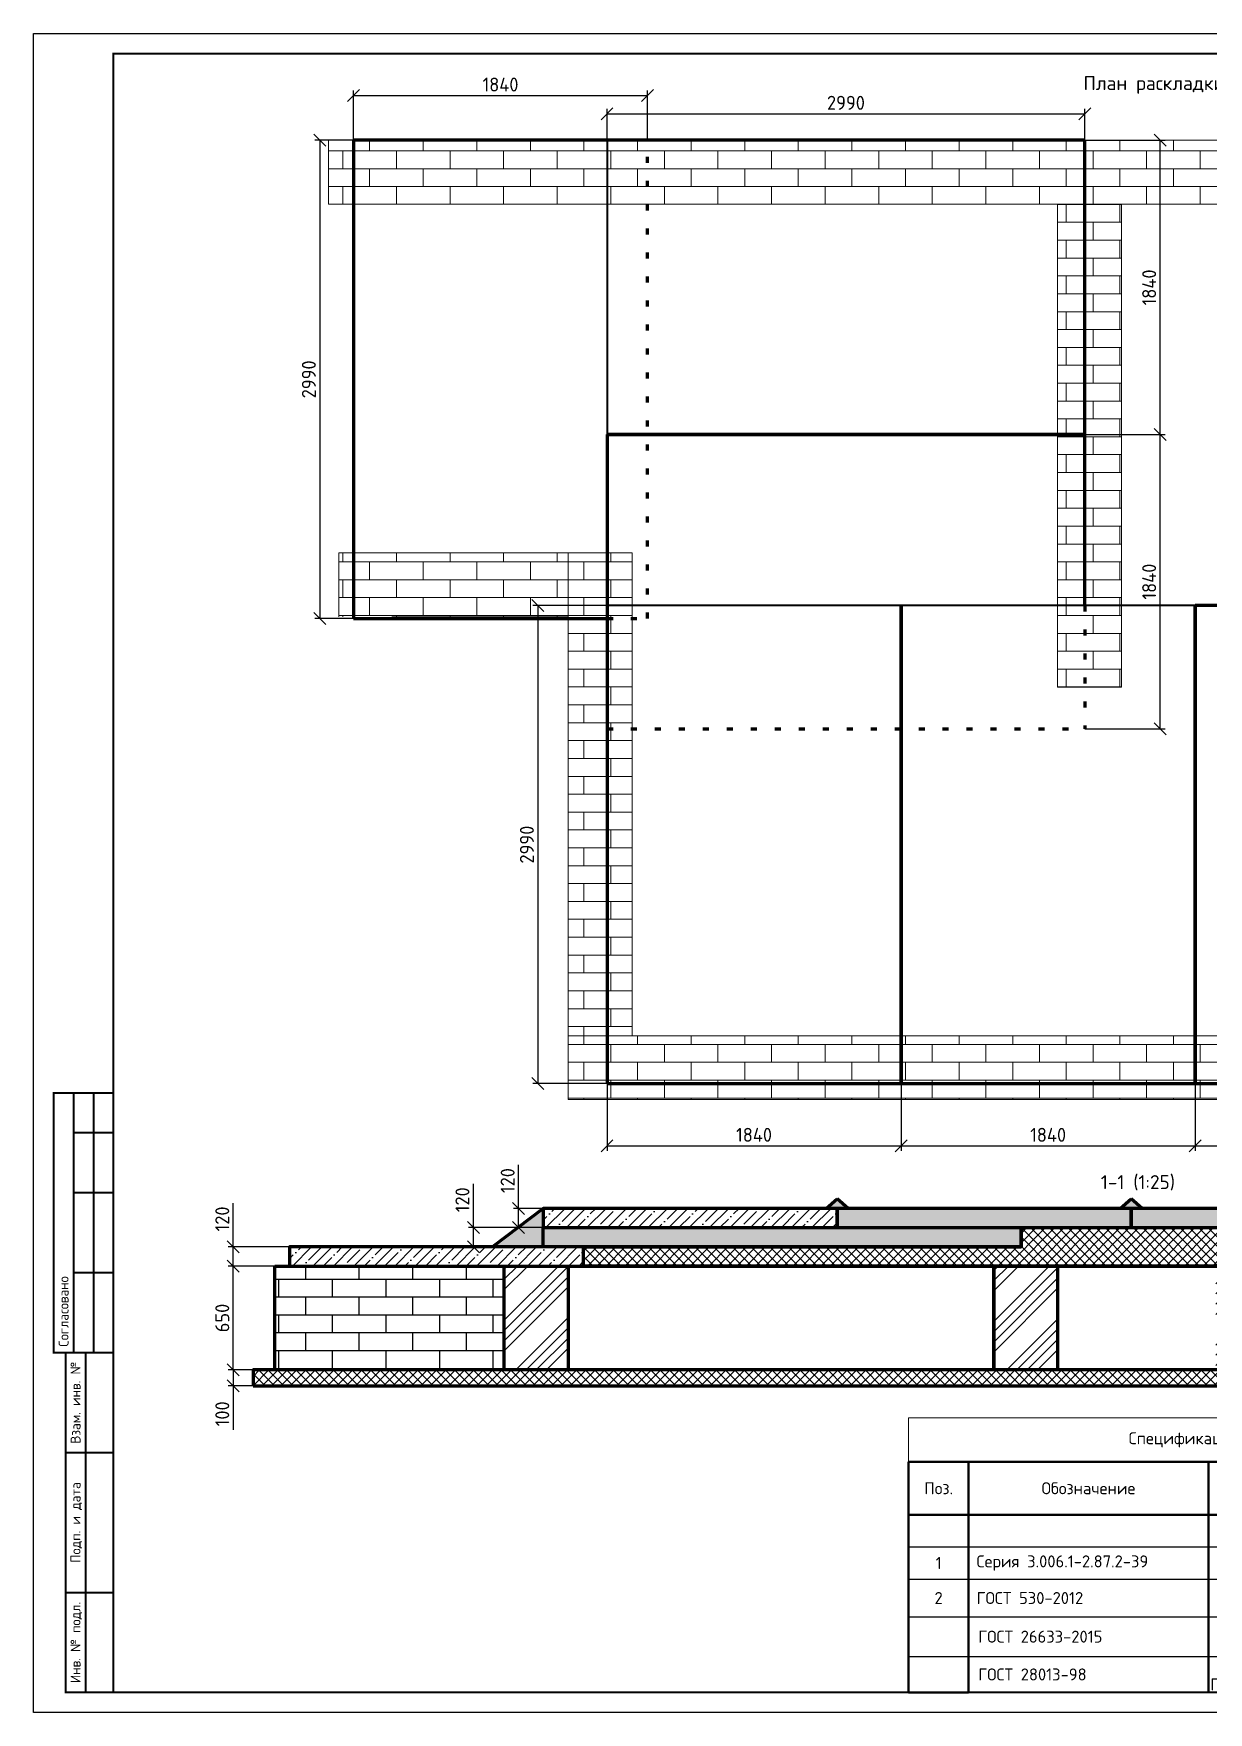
# Model space of a CAD drawing. Header units: millimetres. Extents: x 1601 to 15402, y -324 to 12625.
# Drawn here: x 7875.5 to 8169.5, y 1302.4 to 1722.4 of the extents above; entities that cross this region are included whole.
import ezdxf
from ezdxf.enums import TextEntityAlignment as Align

# ---------------------------------------------------------------- set-up
doc = ezdxf.new("R2010")
doc.units = ezdxf.units.MM
doc.linetypes.add('366_Контур', pattern=[1, 0.25, -0.75])
doc.layers.add('Основной', color=1, linetype='Continuous', lineweight=60)
doc.layers.add('таблица', color=250, linetype='Continuous', lineweight=35)
doc.styles.add('-ISOCPEUR-', font='isocpeur.TTF')
doc.styles.add('GOST', font='GOST Common.ttf')
doc.dimstyles.new('Копия М 1 к 25', dxfattribs={"dimtxt": 3.5, "dimasz": 3, "dimexe": 1.25, "dimexo": 0, "dimgap": 1, "dimtad": 1, "dimdec": 0, "dimlfac": 25, "dimzin": 0, "dimdsep": 46, "dimtxsty": 'GOST', "dimblk": 'OBLIQUE', "dimcen": 5, "dimclrd": 256, "dimclre": 256, "dimclrt": 256, "dimazin": 2, "dimtfac": 1, "dimtdec": 0, "dimtmove": 0, "dimatfit": 3, "dimldrblk": 'NONE', "dimfxl": 1.25, "dimtolj": 1, "dimtzin": 0, "dimlwd": -1, "dimlwe": -1, "dimarcsym": 2})
pattern_1 = [(45, (-15.995, -543.004), (-1.1674333, 1.1674333), []), (135, (-15.995, -543.004), (-1.1674333, -1.1674333), [])]
pattern_2 = [(45, (-15.995, -543.004), (-7.678119, 7.678119), []), (45, (-13.436, -543.004), (-7.678119, 7.678119), []), (45, (-10.876, -543.004), (-7.678119, 7.678119), []), (45, (-8.317, -543.004), (-7.678119, 7.678119), [])]

# ---------------------------------------------------------------- blocks, each defined once
blk = doc.blocks.new('_Oblique')
at = {"color": 0, "linetype": 'ByBlock', "lineweight": -2}
blk.add_line((-0.5, -0.5), (0.5, 0.5), dxfattribs=at)
blk = doc.blocks.new('*D372')
at = {"transparency": 16777216}
for p, q in [((7955.51, 1695.68), (7955.51, 1708.13)), ((7955.51, 1706.88), (8029.11, 1706.88)), ((8029.11, 1695.68), (8029.11, 1708.13))]:
    blk.add_line(p, q, dxfattribs=at)
at = {"layer": 'Defpoints', "color": 0, "transparency": 16777216}
for p in [(8029.11, 1706.88), (7955.51, 1695.68), (8029.11, 1695.68)]:
    blk.add_point(p, dxfattribs=at)
at = {"transparency": 16777216, "xscale": 3, "yscale": 3, "zscale": 3, "rotation": 180}
blk.add_blockref('_Oblique', (7955.51, 1706.88), dxfattribs=at)
at = {"transparency": 16777216, "xscale": 3, "yscale": 3, "zscale": 3}
blk.add_blockref('_Oblique', (8029.11, 1706.88), dxfattribs=at)
at = {"transparency": 16777216, "insert": (7992.31, 1709.63), "char_height": 3.5, "attachment_point": 5, "style": 'GOST'}
blk.add_mtext('\\A1;1840', dxfattribs=at)
blk = doc.blocks.new('_None')
blk = doc.blocks.new('*D374')
at = {"transparency": 16777216}
for p, q in [((8018.96, 1695.68), (8018.96, 1703.57)), ((8018.96, 1702.32), (8138.56, 1702.32)), ((8138.56, 1695.68), (8138.56, 1703.57))]:
    blk.add_line(p, q, dxfattribs=at)
at = {"layer": 'Defpoints', "color": 0, "transparency": 16777216}
for p in [(8138.56, 1702.32), (8018.96, 1695.68), (8138.56, 1695.68)]:
    blk.add_point(p, dxfattribs=at)
at = {"transparency": 16777216, "xscale": 3, "yscale": 3, "zscale": 3, "rotation": 180}
blk.add_blockref('_Oblique', (8018.96, 1702.32), dxfattribs=at)
at = {"transparency": 16777216, "xscale": 3, "yscale": 3, "zscale": 3}
blk.add_blockref('_Oblique', (8138.56, 1702.32), dxfattribs=at)
at = {"transparency": 16777216, "insert": (8078.76, 1705.07), "char_height": 3.5, "attachment_point": 5, "style": 'GOST'}
blk.add_mtext('\\A1;2990', dxfattribs=at)
blk = doc.blocks.new('*D378')
at = {"transparency": 16777216}
for p, q in [((8138.56, 1622.08), (8158.64, 1622.08)), ((8157.39, 1548.48), (8157.39, 1622.08)), ((8138.56, 1548.48), (8158.64, 1548.48))]:
    blk.add_line(p, q, dxfattribs=at)
at = {"layer": 'Defpoints', "color": 0, "transparency": 16777216}
for p in [(8138.56, 1622.08), (8157.39, 1622.08), (8138.56, 1548.48)]:
    blk.add_point(p, dxfattribs=at)
at = {"transparency": 16777216, "xscale": 3, "yscale": 3, "zscale": 3}
for p, rotation in [((8157.39, 1622.08), 90), ((8157.39, 1548.48), 270)]:
    blk.add_blockref('_Oblique', p, dxfattribs=dict(at, rotation=rotation))
at = {"transparency": 16777216, "insert": (8154.64, 1585.28), "char_height": 3.5, "attachment_point": 5, "rotation": 90, "style": 'GOST'}
blk.add_mtext('\\A1;1840', dxfattribs=at)
blk = doc.blocks.new('*D379')
at = {"transparency": 16777216}
for p, q in [((8138.56, 1695.68), (8158.64, 1695.68)), ((8157.39, 1622.08), (8157.39, 1695.68)), ((8151.44, 1622.08), (8158.64, 1622.08))]:
    blk.add_line(p, q, dxfattribs=at)
at = {"layer": 'Defpoints', "color": 0, "transparency": 16777216}
for p in [(8138.56, 1695.68), (8157.39, 1695.68), (8151.44, 1622.08)]:
    blk.add_point(p, dxfattribs=at)
at = {"transparency": 16777216, "xscale": 3, "yscale": 3, "zscale": 3}
for p, rotation in [((8157.39, 1695.68), 90), ((8157.39, 1622.08), 270)]:
    blk.add_blockref('_Oblique', p, dxfattribs=dict(at, rotation=rotation))
at = {"transparency": 16777216, "insert": (8154.64, 1658.88), "char_height": 3.5, "attachment_point": 5, "rotation": 90, "style": 'GOST'}
blk.add_mtext('\\A1;1840', dxfattribs=at)
blk = doc.blocks.new('*D380')
at = {"transparency": 16777216}
for p, q in [((8018.96, 1459.69), (8018.96, 1442.88)), ((8092.56, 1459.69), (8092.56, 1442.88)), ((8018.96, 1444.13), (8092.56, 1444.13))]:
    blk.add_line(p, q, dxfattribs=at)
at = {"layer": 'Defpoints', "color": 0, "transparency": 16777216}
for p in [(8018.96, 1459.69), (8092.56, 1459.69), (8092.56, 1444.13)]:
    blk.add_point(p, dxfattribs=at)
at = {"transparency": 16777216, "xscale": 3, "yscale": 3, "zscale": 3, "rotation": 180}
blk.add_blockref('_Oblique', (8018.96, 1444.13), dxfattribs=at)
at = {"transparency": 16777216, "xscale": 3, "yscale": 3, "zscale": 3}
blk.add_blockref('_Oblique', (8092.56, 1444.13), dxfattribs=at)
at = {"transparency": 16777216, "insert": (8055.76, 1446.88), "char_height": 3.5, "attachment_point": 5, "style": 'GOST'}
blk.add_mtext('\\A1;1840', dxfattribs=at)
blk = doc.blocks.new('*D381')
at = {"transparency": 16777216}
for p, q in [((8092.56, 1459.69), (8092.56, 1442.88)), ((8166.16, 1459.69), (8166.16, 1442.88)), ((8092.56, 1444.13), (8166.16, 1444.13))]:
    blk.add_line(p, q, dxfattribs=at)
at = {"layer": 'Defpoints', "color": 0, "transparency": 16777216}
for p in [(8092.56, 1459.69), (8166.16, 1459.69), (8166.16, 1444.13)]:
    blk.add_point(p, dxfattribs=at)
at = {"transparency": 16777216, "xscale": 3, "yscale": 3, "zscale": 3, "rotation": 180}
blk.add_blockref('_Oblique', (8092.56, 1444.13), dxfattribs=at)
at = {"transparency": 16777216, "xscale": 3, "yscale": 3, "zscale": 3}
blk.add_blockref('_Oblique', (8166.16, 1444.13), dxfattribs=at)
at = {"transparency": 16777216, "insert": (8129.36, 1446.88), "char_height": 3.5, "attachment_point": 5, "style": 'GOST'}
blk.add_mtext('\\A1;1840', dxfattribs=at)
blk = doc.blocks.new('*D382')
at = {"transparency": 16777216}
for p, q in [((8166.16, 1459.69), (8166.16, 1442.88)), ((8239.76, 1459.69), (8239.76, 1442.88)), ((8166.16, 1444.13), (8239.76, 1444.13))]:
    blk.add_line(p, q, dxfattribs=at)
at = {"layer": 'Defpoints', "color": 0, "transparency": 16777216}
for p in [(8166.16, 1459.69), (8239.76, 1459.69), (8239.76, 1444.13)]:
    blk.add_point(p, dxfattribs=at)
at = {"transparency": 16777216, "xscale": 3, "yscale": 3, "zscale": 3, "rotation": 180}
blk.add_blockref('_Oblique', (8166.16, 1444.13), dxfattribs=at)
at = {"transparency": 16777216, "xscale": 3, "yscale": 3, "zscale": 3}
blk.add_blockref('_Oblique', (8239.76, 1444.13), dxfattribs=at)
at = {"transparency": 16777216, "insert": (8202.96, 1446.88), "char_height": 3.5, "attachment_point": 5, "style": 'GOST'}
blk.add_mtext('\\A1;1840', dxfattribs=at)
blk = doc.blocks.new('*D385')
at = {"transparency": 16777216}
for p, q in [((8018.96, 1579.29), (8000.41, 1579.29)), ((8001.66, 1579.29), (8001.66, 1459.69)), ((8018.96, 1459.69), (8000.41, 1459.69))]:
    blk.add_line(p, q, dxfattribs=at)
at = {"layer": 'Defpoints', "color": 0, "transparency": 16777216}
for p in [(8018.96, 1579.29), (8001.66, 1459.69), (8018.96, 1459.69)]:
    blk.add_point(p, dxfattribs=at)
at = {"transparency": 16777216, "xscale": 3, "yscale": 3, "zscale": 3}
for p, rotation in [((8001.66, 1579.29), 90), ((8001.66, 1459.69), 270)]:
    blk.add_blockref('_Oblique', p, dxfattribs=dict(at, rotation=rotation))
at = {"transparency": 16777216, "insert": (7998.91, 1519.49), "char_height": 3.5, "attachment_point": 5, "rotation": 90, "style": 'GOST'}
blk.add_mtext('\\A1;2990', dxfattribs=at)
blk = doc.blocks.new('*D386')
at = {"transparency": 16777216}
for p, q in [((7955.51, 1695.68), (7945.85, 1695.68)), ((7947.1, 1695.68), (7947.1, 1576.08)), ((7955.51, 1576.08), (7945.85, 1576.08))]:
    blk.add_line(p, q, dxfattribs=at)
at = {"layer": 'Defpoints', "color": 0, "transparency": 16777216}
for p in [(7955.51, 1695.68), (7947.1, 1576.08), (7955.51, 1576.08)]:
    blk.add_point(p, dxfattribs=at)
at = {"transparency": 16777216, "xscale": 3, "yscale": 3, "zscale": 3}
for p, rotation in [((7947.1, 1695.68), 90), ((7947.1, 1576.08), 270)]:
    blk.add_blockref('_Oblique', p, dxfattribs=dict(at, rotation=rotation))
at = {"transparency": 16777216, "insert": (7944.35, 1635.88), "char_height": 3.5, "attachment_point": 5, "rotation": 90, "style": 'GOST'}
blk.add_mtext('\\A1;2990', dxfattribs=at)
blk = doc.blocks.new('*D389')
at = {"transparency": 16777216}
for p, q in [((7930.39, 1388.06), (7924.18, 1388.06)), ((7925.43, 1388.06), (7925.43, 1384.06)), ((7930.39, 1384.06), (7924.18, 1384.06)), ((7925.43, 1384.06), (7925.43, 1373.11))]:
    blk.add_line(p, q, dxfattribs=at)
at = {"layer": 'Defpoints', "color": 0, "transparency": 16777216}
for p in [(7930.39, 1388.06), (7925.43, 1384.06), (7930.39, 1384.06)]:
    blk.add_point(p, dxfattribs=at)
at = {"transparency": 16777216, "xscale": 3, "yscale": 3, "zscale": 3}
for p, rotation in [((7925.43, 1388.06), 90), ((7925.43, 1384.06), 270)]:
    blk.add_blockref('_Oblique', p, dxfattribs=dict(at, rotation=rotation))
at = {"transparency": 16777216, "insert": (7922.68, 1377.09), "char_height": 3.5, "attachment_point": 5, "rotation": 90, "style": 'GOST'}
blk.add_mtext('\\A1;100', dxfattribs=at)
blk = doc.blocks.new('*D390')
at = {"transparency": 16777216}
for p, q in [((7935.86, 1414.06), (7924.18, 1414.06)), ((7925.43, 1388.06), (7925.43, 1414.06)), ((7935.86, 1388.06), (7924.18, 1388.06))]:
    blk.add_line(p, q, dxfattribs=at)
at = {"layer": 'Defpoints', "color": 0, "transparency": 16777216}
for p in [(7925.43, 1414.06), (7935.86, 1414.06), (7935.86, 1388.06)]:
    blk.add_point(p, dxfattribs=at)
at = {"transparency": 16777216, "xscale": 3, "yscale": 3, "zscale": 3}
for p, rotation in [((7925.43, 1414.06), 90), ((7925.43, 1388.06), 270)]:
    blk.add_blockref('_Oblique', p, dxfattribs=dict(at, rotation=rotation))
at = {"transparency": 16777216, "insert": (7922.68, 1401.06), "char_height": 3.5, "attachment_point": 5, "rotation": 90, "style": 'GOST'}
blk.add_mtext('\\A1;650', dxfattribs=at)
blk = doc.blocks.new('*D391')
at = {"transparency": 16777216}
for p, q in [((7925.43, 1418.86), (7925.43, 1429.81)), ((7939.52, 1418.86), (7924.18, 1418.86)), ((7925.43, 1414.06), (7925.43, 1418.86)), ((7939.52, 1414.06), (7924.18, 1414.06))]:
    blk.add_line(p, q, dxfattribs=at)
at = {"layer": 'Defpoints', "color": 0, "transparency": 16777216}
for p in [(7925.43, 1418.86), (7939.52, 1418.86), (7939.52, 1414.06)]:
    blk.add_point(p, dxfattribs=at)
at = {"transparency": 16777216, "xscale": 3, "yscale": 3, "zscale": 3}
for p, rotation in [((7925.43, 1418.86), 90), ((7925.43, 1414.06), 270)]:
    blk.add_blockref('_Oblique', p, dxfattribs=dict(at, rotation=rotation))
at = {"transparency": 16777216, "insert": (7922.68, 1425.84), "char_height": 3.5, "attachment_point": 5, "rotation": 90, "style": 'GOST'}
blk.add_mtext('\\A1;120', dxfattribs=at)
blk = doc.blocks.new('*D392')
at = {"transparency": 16777216}
for p, q in [((7985.53, 1423.66), (7985.53, 1434.61)), ((8002.97, 1423.66), (7984.28, 1423.66)), ((7985.53, 1418.86), (7985.53, 1423.66)), ((8002.97, 1418.86), (7984.28, 1418.86))]:
    blk.add_line(p, q, dxfattribs=at)
at = {"layer": 'Defpoints', "color": 0, "transparency": 16777216}
for p in [(7985.53, 1423.66), (8002.97, 1423.66), (8002.97, 1418.86)]:
    blk.add_point(p, dxfattribs=at)
at = {"transparency": 16777216, "xscale": 3, "yscale": 3, "zscale": 3}
for p, rotation in [((7985.53, 1423.66), 90), ((7985.53, 1418.86), 270)]:
    blk.add_blockref('_Oblique', p, dxfattribs=dict(at, rotation=rotation))
at = {"transparency": 16777216, "insert": (7982.78, 1430.64), "char_height": 3.5, "attachment_point": 5, "rotation": 90, "style": 'GOST'}
blk.add_mtext('\\A1;120', dxfattribs=at)
blk = doc.blocks.new('*D393')
at = {"transparency": 16777216}
for p, q in [((7996.85, 1428.46), (7996.85, 1439.41)), ((8002.97, 1428.46), (7995.6, 1428.46)), ((7996.85, 1423.66), (7996.85, 1428.46)), ((8002.97, 1423.66), (7995.6, 1423.66))]:
    blk.add_line(p, q, dxfattribs=at)
at = {"layer": 'Defpoints', "color": 0, "transparency": 16777216}
for p in [(7996.85, 1428.46), (8002.97, 1428.46), (8002.97, 1423.66)]:
    blk.add_point(p, dxfattribs=at)
at = {"transparency": 16777216, "xscale": 3, "yscale": 3, "zscale": 3}
for p, rotation in [((7996.85, 1428.46), 90), ((7996.85, 1423.66), 270)]:
    blk.add_blockref('_Oblique', p, dxfattribs=dict(at, rotation=rotation))
at = {"transparency": 16777216, "insert": (7994.1, 1435.44), "char_height": 3.5, "attachment_point": 5, "rotation": 90, "style": 'GOST'}
blk.add_mtext('\\A1;120', dxfattribs=at)
blk = doc.blocks.new('*T394')
at = {"layer": 'Defpoints', "color": 8, "linetype": 'ByBlock', "lineweight": 0, "transparency": 16777216}
for p, q in [((0, 0), (185, 0)), ((0, 0), (0, -11)), ((185, 0), (185, -11))]:
    blk.add_line(p, q, dxfattribs=at)
at = {"layer": 'таблица', "color": 0, "lineweight": 50, "transparency": 16777216}
for p, q in [((0, -11), (185, -11)), ((0, -11), (0, -68.68)), ((15, -11), (15, -68.68)), ((75, -11), (75, -68.68)), ((140, -11), (140, -68.68)), ((150, -11), (150, -68.68)), ((165, -11), (165, -32.27)), ((185, -11), (185, -68.68)), ((0, -24.21), (185, -24.21)), ((165, -40.33), (165, -68.68)), ((0, -68.68), (15, -68.68))]:
    blk.add_line(p, q, dxfattribs=at)
at = {"layer": 'таблица', "color": 0, "lineweight": 25, "transparency": 16777216}
for p, q in [((0, -32.27), (185, -32.27)), ((0, -40.33), (185, -40.33)), ((0, -49.78), (165, -49.78)), ((0, -59.68), (140, -59.68)), ((15, -68.68), (140, -68.68))]:
    blk.add_line(p, q, dxfattribs=at)
at = {"layer": 'таблица', "lineweight": 30, "transparency": 16777216}
for p, q in [((165, -32.27), (165, -40.33)), ((165, -49.78), (185, -49.78)), ((140, -59.68), (185, -59.68)), ((140, -68.68), (185, -68.68))]:
    blk.add_line(p, q, dxfattribs=at)
at = {"layer": 'таблица', "color": 7, "transparency": 16777216, "style": '-ISOCPEUR-'}
for s, insert, char_height, width, attachment_point in [('Спецификация материалов и изделий ', (92.5, -5.5), 3, 182, 5), ('Поз.', (7.5, -17.61), 3, 12, 5), ('Обозначение', (45, -17.61), 3, 57, 5), ('Наименование', (107.5, -17.61), 3, 62, 5), ('Кол', (145, -17.61), 3, 8, 5), ('Масса ед. кг.', (157.5, -17.61), 3, 13, 5), ('Приме-чание', (175, -17.61), 3, 17, 5), ('{\\LСтандартные изделия}', (107.5, -28.24), 3, 61, 5), ('1', (7.5, -36.3), 3, 14, 5), ('Серия 3.006.1-2.87.2-39', (17, -36.3), 3, 56, 4), ('П 15-5', (77, -36.3), 3, 61, 4), ('11', (145, -36.3), 3, 9, 5), ('1650.00', (157.5, -36.3), 3, 14, 5), ('шт.', (175, -36.3), 3, 19, 5), ('Кирпич полнотелый М100 250х120х65', (77, -45.06), 3, 61, 4), ('2', (7.5, -45.06), 3, 14, 5), ('ГОСТ 530-2012', (17, -45.06), 3, 56, 4), ('8.2', (145, -45.06), 3, 9, 5), ('3.20', (157.5, -45.06), 3, 14, 5), ('\\A1;м{\\H0.7x;\\S3^ ;}', (175, -45.06), 2.5, 20, 5), (' ГОСТ 26633-2015', (15.5, -54.73), 3, 59, 4), (' Бетон класса В7,5 W2', (75.5, -54.73), 3, 64, 4), ('6.6', (145, -54.73), 3, 9, 5), ('\\A1;м{\\H0.7x;\\S3^ ;}', (175, -54.73), 2.5, 20, 5), ('\\A1;м{\\H0.7x;\\S3^ ;}', (175, -64.18), 2.5, 20, 5)]:
    blk.add_mtext(s, dxfattribs=dict(at, insert=insert, char_height=char_height, width=width, attachment_point=attachment_point))
at = {"layer": 'таблица', "color": 0, "transparency": 16777216, "style": '-ISOCPEUR-'}
for s, insert, char_height, width, attachment_point in [(' ГОСТ 28013-98', (15.5, -64.18), 3, 59, 4), ('{\\T0.85; Раствор кладочный, цементный М150, Пк2}', (75.5, -64.18), 3, 64, 4), ('1,0', (145, -64.18), 2.5, 9, 5)]:
    blk.add_mtext(s, dxfattribs=dict(at, insert=insert, char_height=char_height, width=width, attachment_point=attachment_point))

msp = doc.modelspace()

# ---------------------------------------------------------------- hatches: boundary and pattern name
at = {"lineweight": 0}
h = msp.add_hatch(dxfattribs=at)
h.set_pattern_fill('AR-BRSTD', scale=0.066)
h.set_pattern_definition([(0, (0, -940.351), (0, 4.4709588), []), (90, (0, -940.351), (-6.7056, 4.470959), [4.470959, -4.470959])])
h.paths.add_polyline_path([(7949.2606, 1695.6836), (7949.2606, 1679.6836), (8386.4807, 1679.6836), (8386.4807, 1695.6836)])
h.paths.add_polyline_path([(8009.2217, 1576.4836), (8009.2217, 1592.4836), (7951.8538, 1592.4836), (7951.8538, 1576.4836)])
h.paths.add_polyline_path([(8009.2217, 1471.6836), (8025.2217, 1471.6836), (8025.2217, 1592.4836), (8009.2217, 1592.4836)])
h.paths.add_polyline_path([(8131.7291, 1558.8836), (8147.7291, 1558.8836), (8147.7291, 1679.6836), (8131.7291, 1679.6836)])
h.paths.add_polyline_path([(8187.2809, 1558.8836), (8203.2809, 1558.8836), (8203.2809, 1679.6836), (8187.2809, 1679.6836)])
h.paths.add_polyline_path([(8325.7883, 1592.4836), (8309.7883, 1592.4836), (8309.7883, 1471.6836), (8325.7883, 1471.6836)])
h.paths.add_polyline_path([(8384.4646, 1576.4836), (8384.4646, 1592.4836), (8325.7883, 1592.4836), (8325.7883, 1576.4836)])
h.paths.add_polyline_path([(8009.2217, 1471.6836), (8009.2217, 1455.6836), (8325.7883, 1455.6836), (8325.7883, 1471.6836), (8309.7883, 1471.6836)])
h = msp.add_hatch()
h.set_pattern_fill('AR-CONC', scale=0.0082)
h.set_pattern_definition([(50, (-15.995, -543.004), (1.49391429, -0.1307005), [0.15621, -1.71831]), (355, (-15.995, -543.004), (-0.28899606, 1.56666613), [0.124968, -1.3746528]), (100.451445, (-15.8705, -543.0149), (1.20491823, 1.43596557), [0.13275807, -1.46034]), (46.1842, (-15.995, -542.5875), (2.22284814, -0.3447471), [0.234315, -2.577465]), (96.635558, (-15.8098, -542.6162), (1.9467139, 2.0288942), [0.1991372, -2.190512]), (351.18415, (-15.995, -542.5875), (1.9467139, 2.0288942), [0.1874517, -2.0619698]), (21, (-15.7867, -542.6916), (1.243238, -0.83857463), [0.15621, -1.71831]), (326, (-15.7867, -542.6916), (0.50677663, 1.51034132), [0.124968, -1.374648]), (71.451445, (-15.6831, -542.7615), (1.75001464, 0.6717667), [0.13275807, -1.4603375]), (37.5, (-15.995, -543.004), (0.025326547, 0.69335132), [0, -1.3579856, 0, -1.395476, 0, -1.379855]), (7.5, (-15.995, -543.004), (0.54792123, 0.821480714), [0, -0.7956296, 0, -1.3267436, 0, -0.525907]), (327.5, (-16.4595, -543.004), (1.11184288, -0.0469757), [0, -0.5207, 0, -1.624584, 0, -2.155698]), (317.5, (-16.6678, -543.004), (1.21465929, 0.20849723), [0, -0.67691, 0, -1.0788904, 0, -1.530858])])
h.paths.add_polyline_path([(8002.9675, 1418.864), (8002.9675, 1423.664), (8002.9675, 1428.464), (7990.2952, 1418.864)])
h.paths.add_polyline_path([(8076.5675, 1428.464), (8079.3248, 1428.464), (8076.5675, 1430.8878), (8073.8102, 1428.464)])
h.paths.add_polyline_path([(8150.1675, 1430.8878), (8147.4102, 1428.464), (8150.1675, 1428.464), (8152.9248, 1428.464)])
h.paths.add_polyline_path([(8223.7675, 1428.464), (8226.5248, 1428.464), (8223.7675, 1430.8878), (8221.0102, 1428.464)])
h.paths.add_polyline_path([(8310.0398, 1418.864), (8297.3675, 1428.464), (8297.3675, 1423.664), (8300.0525, 1423.664), (8300.0525, 1418.864)])
h = msp.add_hatch()
h.set_pattern_fill('ANSI35', scale=0.57)
h.set_pattern_definition([(45, (47.4534, -533.404), (-2.559373, 2.559373), []), (45, (50.0128, -533.404), (-2.559373, 2.559373), [4.524375, -0.904875, 0, -0.904875])])
h.paths.add_polyline_path([(8076.5675, 1428.464), (8066.4159, 1428.464), (8002.9675, 1428.464), (8002.9675, 1423.664), (8076.5675, 1423.664)])
h = msp.add_hatch()
h.set_pattern_fill('ANSI36', scale=0.57)
h.set_pattern_definition([(45, (-15.995, -543.004), (0.95976487, 3.51913787), [4.524375, -0.904875, 0, -0.904875])])
h.paths.add_polyline_path([(8122.5675, 1423.664), (8076.5675, 1423.664), (8002.9675, 1423.664), (8002.9675, 1418.864), (8122.5675, 1418.864)])
h.paths.add_polyline_path([(8150.1675, 1428.464), (8076.5675, 1428.464), (8076.5675, 1423.664), (8150.1675, 1423.664)])
h.paths.add_polyline_path([(8223.7675, 1428.464), (8150.1675, 1428.464), (8150.1675, 1423.664), (8180.4525, 1423.664), (8223.7675, 1423.664)])
h.paths.add_polyline_path([(8300.0525, 1423.664), (8180.4525, 1423.664), (8180.4525, 1418.864), (8289.9009, 1418.864), (8300.0525, 1418.864)])
h.paths.add_polyline_path([(8297.3675, 1428.464), (8223.7675, 1428.464), (8223.7675, 1423.664), (8297.3675, 1423.664)])
h.paths.add_polyline_path([(8363.5009, 1418.864), (8289.9009, 1418.864), (8289.9009, 1414.064), (8363.5009, 1414.064)])
h = msp.add_hatch()
h.set_pattern_fill('ANSI37', scale=0.52)
h.set_pattern_definition(pattern_1)
h.paths.add_polyline_path([(8289.9009, 1414.064), (8289.9009, 1418.864), (8180.4525, 1418.864), (8180.4525, 1423.664), (8122.5675, 1423.664), (8122.5675, 1418.864), (8013.1191, 1418.864), (8013.1191, 1414.064)])
h = msp.add_hatch()
h.set_pattern_fill('ANSI35', scale=0.57)
h.set_pattern_definition([(45, (-15.995, -543.004), (-2.559373, 2.559373), []), (45, (-13.4356, -543.004), (-2.559373, 2.559373), [4.524375, -0.904875, 0, -0.904875])])
h.paths.add_polyline_path([(8013.1191, 1418.864), (8002.9675, 1418.864), (7939.5191, 1418.864), (7939.5191, 1414.064), (8013.1191, 1414.064)])
h = msp.add_hatch()
h.set_pattern_fill('AR-BRSTD', scale=0.066)
h.set_pattern_definition([(0, (-15.995, -543.004), (0, 4.4709588), []), (90, (-15.995, -543.004), (-6.7056, 4.470959), [4.470959, -4.470959])])
h.paths.add_polyline_path([(7993.2267, 1388.064), (7993.2267, 1414.064), (7935.8587, 1414.064), (7935.8587, 1388.064)])
h.paths.add_polyline_path([(8309.7933, 1414.064), (8309.7933, 1388.064), (8373.0788, 1388.064), (8373.0788, 1414.064)])
h = msp.add_hatch()
h.set_pattern_fill('ANSI34', scale=0.57)
h.set_pattern_definition(pattern_2)
h.paths.add_polyline_path([(8009.2267, 1414.064), (7993.2267, 1414.064), (7993.2267, 1388.064), (8009.2267, 1388.064)])
h = msp.add_hatch()
h.set_pattern_fill('ANSI34', scale=0.57)
h.set_pattern_definition(pattern_2)
h.paths.add_polyline_path([(8171.2859, 1388.064), (8187.2859, 1388.064), (8187.2859, 1414.064), (8171.2859, 1414.064)])
h.paths.add_polyline_path([(8293.7933, 1388.064), (8309.7933, 1388.064), (8309.7933, 1414.064), (8293.7933, 1414.064)])
h.paths.add_polyline_path([(8115.7341, 1388.064), (8131.7341, 1388.064), (8131.7341, 1414.064), (8115.7341, 1414.064)])
h = msp.add_hatch()
h.set_pattern_fill('ANSI37', scale=0.52)
h.set_pattern_definition(pattern_1)
h.paths.add_polyline_path([(8378.5464, 1384.064), (8378.5464, 1388.064), (7930.3912, 1388.064), (7930.3912, 1384.064)])

# ---------------------------------------------------------------- linework, layer by layer
at = {"lineweight": 100}
for p, q in [((7955.5141, 1695.6836), (7955.5141, 1576.0836)), ((8029.1141, 1695.6836), (7955.5141, 1695.6836)), ((8138.5625, 1695.6836), (8018.9625, 1695.6836)), ((8138.5625, 1622.0836), (8138.5625, 1695.6836)), ((8018.9625, 1622.0836), (8138.5625, 1622.0836)), ((8138.5625, 1622.0836), (8018.9625, 1622.0836)), ((8018.9625, 1622.0836), (8018.9625, 1548.4836)), ((8138.5625, 1579.2922), (8138.5625, 1622.0836)), ((8018.9625, 1579.2922), (8018.9625, 1459.6922)), ((8092.5625, 1459.6922), (8092.5625, 1579.2922)), ((8092.5625, 1579.2922), (8092.5625, 1459.6922)), ((8166.1625, 1459.6922), (8166.1625, 1579.2922)), ((8166.1625, 1579.2922), (8166.1625, 1459.6922)), ((8239.7625, 1579.2922), (8166.1625, 1579.2922)), ((7955.5141, 1576.0836), (8018.9625, 1576.0836)), ((8018.9625, 1459.6922), (8092.5625, 1459.6922)), ((8092.5625, 1459.6922), (8166.1625, 1459.6922)), ((8166.1625, 1459.6922), (8239.7625, 1459.6922)), ((8002.9675, 1428.464), (7990.2952, 1418.864)), ((8073.8102, 1428.464), (8076.5675, 1430.8878)), ((8079.3248, 1428.464), (8076.5675, 1430.8878)), ((8115.7341, 1414.064), (8115.7341, 1388.064))]:
    msp.add_line(p, q, dxfattribs=at)
at = {"lineweight": 40}
for p, q in [((8018.9625, 1695.6836), (8018.9625, 1622.0836)), ((8092.5625, 1579.2922), (8018.9625, 1579.2922)), ((8166.1625, 1579.2922), (8092.5625, 1579.2922))]:
    msp.add_line(p, q, dxfattribs=at)
at = {"linetype": '366_Контур', "lineweight": 100, "ltscale": 6}
for p, q in [((8029.1141, 1576.0836), (8029.1141, 1695.6836)), ((8138.5625, 1579.2922), (8138.5625, 1548.4836)), ((8018.9625, 1576.0836), (8029.1141, 1576.0836)), ((8018.9625, 1548.4836), (8138.5625, 1548.4836))]:
    msp.add_line(p, q, dxfattribs=at)
at = {"lineweight": 0}
for p, q in [((7951.8538, 1592.4836), (7951.8538, 1576.4836)), ((7951.8538, 1592.4836), (8009.2217, 1592.4836)), ((7965.0716, 1576.4836), (8009.2217, 1576.4836))]:
    msp.add_line(p, q, dxfattribs=at)
for p, q in [((7993.2267, 1414.064), (7993.2267, 1388.064)), ((8009.2267, 1414.064), (8009.2267, 1388.064)), ((8131.7341, 1414.064), (8131.7341, 1388.064)), ((7935.8587, 1388.064), (7930.3912, 1388.064)), ((7930.3912, 1388.064), (7930.3912, 1384.064))]:
    msp.add_line(p, q)
msp.add_lwpolyline([(7875.4505, 1722.3844), (8469.4505, 1722.3844), (8469.4505, 1302.3844), (7875.4505, 1302.3844)], close=True)
at = {"const_width": 0.5}
msp.add_lwpolyline([(7895.4505, 1717.3844), (8464.4505, 1717.3844), (8464.4505, 1307.3844), (7895.4505, 1307.3844)], close=True, dxfattribs=at)
at = {"lineweight": 0}
for points in [[(7949.2606, 1695.6836), (8386.4807, 1695.6836), (8386.4807, 1679.6836), (7949.2606, 1679.6836)], [(8147.7291, 1679.6836), (8147.7291, 1558.8836), (8131.7291, 1558.8836), (8131.7291, 1679.6836)], [(8025.2217, 1592.4836), (8025.2217, 1471.6836), (8009.2217, 1471.6836), (8009.2217, 1592.4836)], [(8009.2217, 1471.6836), (8325.7883, 1471.6836), (8325.7883, 1455.6836), (8009.2217, 1455.6836)]]:
    msp.add_lwpolyline(points, close=True, dxfattribs=at)
at = {"const_width": 0.5}
for points in [[(7895.4505, 1392.3844), (7880.4505, 1392.3844), (7880.4505, 1457.3844), (7895.4505, 1457.3844)], [(7895.4505, 1392.3844), (7880.4505, 1392.3844), (7880.4505, 1457.3844), (7895.4505, 1457.3844)], [(7885.4505, 1457.3844), (7885.4505, 1392.3844)], [(7885.4505, 1457.3844), (7885.4505, 1392.3844)], [(7890.4505, 1457.3844), (7890.4505, 1392.3844)], [(7890.4505, 1457.3844), (7890.4505, 1392.3844)], [(7885.4505, 1447.3844), (7895.4505, 1447.3844)], [(7885.4505, 1432.3844), (7895.4505, 1432.3844)], [(7885.4505, 1412.3844), (7895.4505, 1412.3844)], [(7895.4505, 1307.3844), (7883.4505, 1307.3844), (7883.4505, 1392.3844), (7895.4505, 1392.3844)], [(7888.4505, 1392.3844), (7888.4505, 1307.3844)], [(7883.4505, 1367.3844), (7895.4505, 1367.3844)], [(7883.4505, 1332.3844), (7895.4505, 1332.3844)]]:
    msp.add_lwpolyline(points, dxfattribs=at)
at = {"lineweight": 100}
for points in [[(8076.5675, 1428.464), (8002.9675, 1428.464), (8002.9675, 1423.664), (8076.5675, 1423.664)], [(8150.1675, 1428.464), (8076.5675, 1428.464), (8076.5675, 1423.664), (8150.1675, 1423.664)], [(8223.7675, 1428.464), (8150.1675, 1428.464), (8150.1675, 1423.664), (8223.7675, 1423.664)], [(8002.9675, 1423.664), (8122.5675, 1423.664), (8122.5675, 1418.864), (8002.9675, 1418.864)], [(8013.1191, 1418.864), (7939.5191, 1418.864), (7939.5191, 1414.064), (8013.1191, 1414.064)], [(7935.8587, 1414.064), (8373.0788, 1414.064), (8373.0788, 1388.064), (7935.8587, 1388.064)], [(8009.2267, 1388.064), (7993.2267, 1388.064), (7993.2267, 1414.064), (8009.2267, 1414.064)], [(8131.7341, 1388.064), (8115.7341, 1388.064), (8115.7341, 1414.064), (8131.7341, 1414.064)], [(7930.3912, 1384.064), (8378.5464, 1384.064), (8378.5464, 1388.064), (7930.3912, 1388.064)]]:
    msp.add_lwpolyline(points, close=True, dxfattribs=at)
msp.add_lwpolyline([(8013.1191, 1414.064), (8013.1191, 1418.864), (8122.5675, 1418.864), (8122.5675, 1423.664), (8180.4525, 1423.664), (8180.4525, 1418.864), (8289.9009, 1418.864), (8289.9009, 1414.064), (8013.1191, 1414.064)], dxfattribs=at)

# ---------------------------------------------------------------- block references
msp.add_blockref('*T394', (8094.4505, 1376.0665))

# ---------------------------------------------------------------- texts
at = {"style": 'GOST'}
msp.add_text('Согласовано', height=2.5, rotation=90, dxfattribs=at).set_placement((7882.9505, 1393.8844), align=Align.MIDDLE_LEFT)
for s, p in [('Взам. инв. №', (7885.9505, 1379.8844)), ('Подп. и дата', (7885.9505, 1349.8844)), ('Инв. № подл.', (7885.9505, 1319.8844))]:
    msp.add_text(s, height=2.5, rotation=90, dxfattribs=at).set_placement(p, align=Align.MIDDLE_CENTER)

# ---------------------------------------------------------------- dimensions: what is measured, and where the dimension line sits
for base, p1, p2, picture, middle in [((8029.1141, 1706.8793), (7955.5141, 1695.6836), (8029.1141, 1695.6836), '*D372', (7992.3141, 1709.6293)), ((8138.5625, 1702.3249), (8018.9625, 1695.6836), (8138.5625, 1695.6836), '*D374', (8078.7625, 1705.0749)), ((8092.5625, 1444.1277), (8018.9625, 1459.6922), (8092.5625, 1459.6922), '*D380', (8055.7625, 1446.8777))]:
    dim = msp.add_linear_dim(base=base, p1=p1, p2=p2, dimstyle='Копия М 1 к 25')
    dim.commit()
    dim.dimension.update_dxf_attribs({"geometry": picture, "text_midpoint": middle})
for base, p1, p2, picture, middle in [((7947.1035, 1576.0836), (7955.5141, 1695.6836), (7955.5141, 1576.0836), '*D386', (7944.3535, 1635.8836)), ((8157.3871, 1695.6836), (8151.4434, 1622.0836), (8138.5625, 1695.6836), '*D379', (8154.6371, 1658.8836)), ((8157.3871, 1622.0836), (8138.5625, 1548.4836), (8138.5625, 1622.0836), '*D378', (8154.6371, 1585.2836)), ((8001.6596, 1459.6922), (8018.9625, 1579.2922), (8018.9625, 1459.6922), '*D385', (7998.9096, 1519.4922)), ((7996.8453, 1428.464), (8002.9675, 1423.664), (8002.9675, 1428.464), '*D393', (7994.0953, 1435.439)), ((7985.5281, 1423.664), (8002.9675, 1418.864), (8002.9675, 1423.664), '*D392', (7982.7781, 1430.639)), ((7925.4264, 1418.864), (7939.5191, 1414.064), (7939.5191, 1418.864), '*D391', (7922.6764, 1425.839)), ((7925.4264, 1414.064), (7935.8587, 1388.064), (7935.8587, 1414.064), '*D390', (7922.6764, 1401.064)), ((7925.4264, 1384.064), (7930.3912, 1388.064), (7930.3912, 1384.064), '*D389', (7922.6764, 1377.089))]:
    dim = msp.add_linear_dim(base=base, p1=p1, p2=p2, angle=90, dimstyle='Копия М 1 к 25')
    dim.commit()
    dim.dimension.update_dxf_attribs({"geometry": picture, "text_midpoint": middle})
for base, p1, p2, picture, middle in [((8166.1625, 1444.1277), (8092.5625, 1459.6922), (8166.1625, 1459.6922), '*D381', (8129.3625, 1446.8777)), ((8239.7625, 1444.1277), (8166.1625, 1459.6922), (8239.7625, 1459.6922), '*D382', (8202.9625, 1446.8777))]:
    dim = msp.add_linear_dim(base=base, p1=p1, p2=p2, dimstyle='Копия М 1 к 25', override={"dimtmove": 1})
    dim.commit()
    dim.dimension.update_dxf_attribs({"geometry": picture, "text_midpoint": middle})

# ---------------------------------------------------------------- next in the draw order: texts
at = {"layer": 'Основной', "char_height": 3.5, "attachment_point": 3, "style": '-ISOCPEUR-', "bg_fill": 3, "box_fill_scale": 1.5, "bg_fill_color": 256, "bg_fill_transparency": 0}
for s, width, insert in [('{\\C0;План раскладки плит (1:25)}', 67.058631, (8199.7605, 1711.754)), ('{\\C0;1-1 (1:25)}', 22.349355, (8161.106, 1436.8022))]:
    msp.add_mtext_dynamic_manual_height_columns(s, width=width, gutter_width=5, heights=[0], dxfattribs=dict(at, insert=insert))

# ---------------------------------------------------------------- next in the draw order: linework, layer by layer
at = {"lineweight": 100}
for p in [(8147.4102, 1428.464), (8152.9248, 1428.464)]:
    msp.add_line(p, (8150.1675, 1430.8878), dxfattribs=at)

doc.saveas('drawing.dxf')
